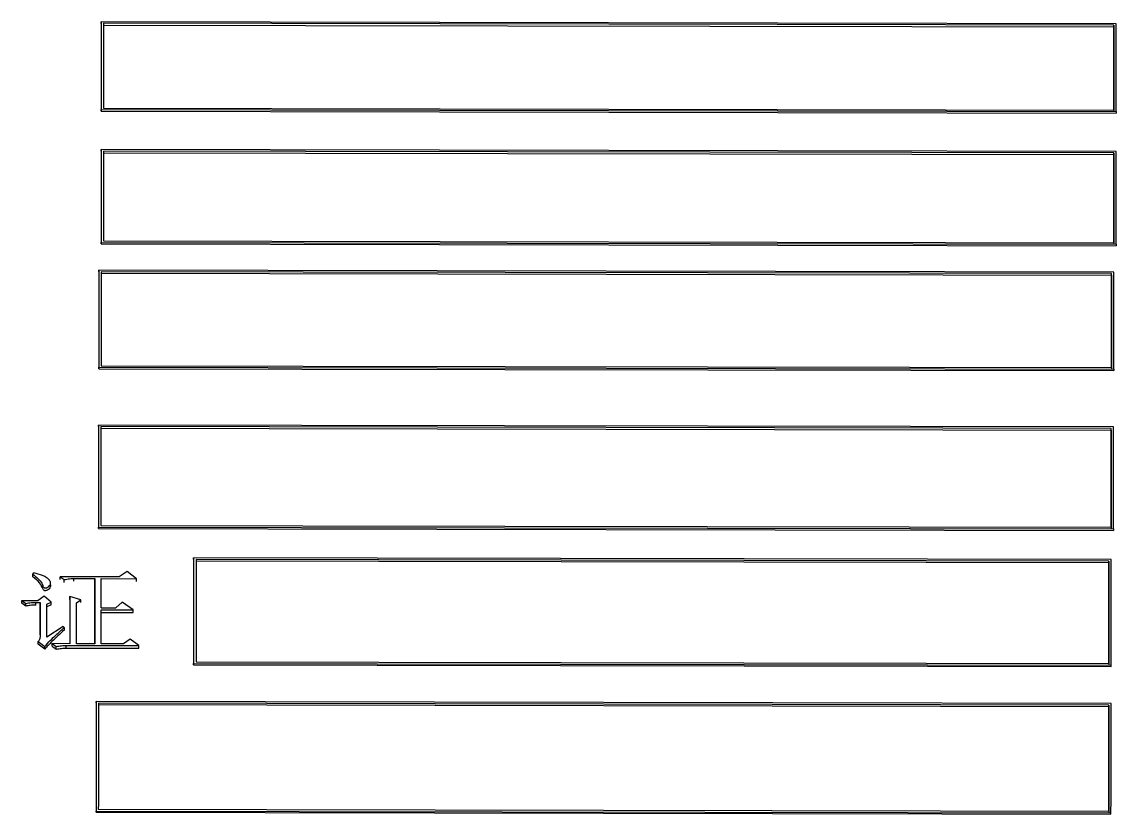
# Model space of a CAD drawing. Header units: millimetres. Extents: x 2301 to 4250, y 838 to 2217.
# Drawn here: x 2717.67 to 2741.54, y 1980.67 to 1997.94 of the extents above; entities that cross this region are included whole.
import ezdxf

# ---------------------------------------------------------------- set-up
doc = ezdxf.new("R2010")
doc.units = ezdxf.units.MM

msp = doc.modelspace()

# ---------------------------------------------------------------- linework, layer by layer
at = {"color": 7, "linetype": 'Continuous', "lineweight": 25}
for p, q in [((2741.536, 1997.904), (2719.403, 1997.945)), ((2719.402, 1997.907), (2719.403, 1995.996)), ((2719.452, 1997.877), (2741.485, 1997.837)), ((2741.486, 1997.874), (2719.453, 1997.915)), ((2741.486, 1997.874), (2741.485, 1997.837)), ((2719.403, 1995.996), (2719.403, 1996.033)), ((2719.403, 1996.033), (2741.536, 1995.992)), ((2719.453, 1996.063), (2741.486, 1996.023)), ((2719.403, 1995.996), (2741.535, 1995.955)), ((2741.536, 1995.992), (2741.535, 1995.955)), ((2719.402, 1995.125), (2719.402, 1993.104)), ((2741.536, 1995.12), (2719.403, 1995.161)), ((2719.452, 1995.093), (2741.485, 1995.053)), ((2741.486, 1995.089), (2719.453, 1995.129)), ((2741.486, 1995.089), (2741.485, 1995.053)), ((2719.452, 1993.171), (2741.485, 1993.13)), ((2719.402, 1993.138), (2741.535, 1993.098)), ((2719.402, 1993.104), (2719.402, 1993.138)), ((2719.402, 1993.104), (2741.535, 1993.063)), ((2741.535, 1993.098), (2741.535, 1993.063)), ((2719.352, 1992.498), (2719.351, 1990.383)), ((2741.485, 1992.491), (2719.352, 1992.532)), ((2741.435, 1992.458), (2719.402, 1992.498)), ((2719.402, 1992.464), (2741.435, 1992.424)), ((2741.435, 1992.424), (2741.435, 1992.458)), ((2719.351, 1990.383), (2719.352, 1990.415)), ((2719.351, 1990.383), (2741.484, 1990.342)), ((2719.352, 1990.415), (2741.484, 1990.375)), ((2719.402, 1990.449), (2741.434, 1990.409)), ((2741.484, 1990.375), (2741.484, 1990.342)), ((2719.346, 1989.123), (2719.345, 1986.9)), ((2741.479, 1989.114), (2719.346, 1989.155)), ((2741.429, 1989.079), (2719.396, 1989.12)), ((2719.396, 1989.088), (2741.429, 1989.047)), ((2741.429, 1989.047), (2741.429, 1989.079)), ((2719.395, 1986.966), (2741.428, 1986.926)), ((2719.345, 1986.93), (2741.478, 1986.89)), ((2719.345, 1986.9), (2719.345, 1986.93)), ((2719.345, 1986.9), (2741.478, 1986.859)), ((2741.478, 1986.89), (2741.478, 1986.859)), ((2721.418, 1986.232), (2721.418, 1986.262)), ((2741.428, 1986.225), (2721.418, 1986.262)), ((2721.418, 1986.232), (2721.416, 1983.926)), ((2741.378, 1986.189), (2721.474, 1986.226)), ((2721.474, 1986.196), (2741.378, 1986.159)), ((2741.378, 1986.189), (2741.378, 1986.159)), ((2717.912, 1985.845), (2717.912, 1985.904)), ((2718.507, 1985.848), (2718.594, 1985.785)), ((2719.795, 1985.846), (2718.507, 1985.848)), ((2718.507, 1985.789), (2718.507, 1985.848)), ((2718.594, 1985.726), (2718.594, 1985.785)), ((2718.81, 1985.808), (2719.265, 1985.808)), ((2718.81, 1985.749), (2718.81, 1985.808)), ((2719.265, 1985.808), (2719.264, 1984.387)), ((2719.405, 1985.807), (2720.173, 1985.806)), ((2719.405, 1985.168), (2719.405, 1985.807)), ((2719.968, 1985.963), (2719.795, 1985.846)), ((2720.173, 1985.806), (2719.968, 1985.963)), ((2718.297, 1985.721), (2718.297, 1985.73)), ((2718.297, 1985.67), (2718.297, 1985.699)), ((2719.263, 1984.387), (2719.264, 1985.748)), ((2717.674, 1985.329), (2717.761, 1985.266)), ((2717.674, 1985.329), (2718.031, 1985.328)), ((2717.674, 1985.27), (2717.674, 1985.329)), ((2718.161, 1985.423), (2718.031, 1985.328)), ((2718.312, 1985.296), (2718.161, 1985.423)), ((2718.215, 1985.249), (2718.312, 1985.296)), ((2718.723, 1985.414), (2718.723, 1984.388)), ((2718.961, 1985.343), (2718.723, 1985.414)), ((2718.723, 1985.355), (2718.723, 1984.388)), ((2718.864, 1985.279), (2718.961, 1985.343)), ((2717.76, 1985.207), (2717.674, 1985.27)), ((2717.977, 1985.289), (2718.074, 1985.289)), ((2717.977, 1985.23), (2717.977, 1985.289)), ((2718.074, 1985.289), (2718.074, 1984.581)), ((2718.074, 1984.578), (2718.074, 1985.23)), ((2718.215, 1984.533), (2718.215, 1985.249)), ((2718.312, 1985.237), (2718.215, 1985.19)), ((2718.863, 1984.388), (2718.864, 1985.279)), ((2719.404, 1984.387), (2719.405, 1985.128)), ((2719.405, 1985.168), (2719.719, 1985.167)), ((2719.405, 1985.128), (2720.097, 1985.127)), ((2719.405, 1985.069), (2720.097, 1985.068)), ((2719.859, 1985.293), (2719.719, 1985.167)), ((2720.097, 1985.127), (2719.859, 1985.293)), ((2718.572, 1984.764), (2718.215, 1984.533)), ((2718.593, 1984.74), (2718.572, 1984.764)), ((2718.593, 1984.74), (2718.593, 1984.682)), ((2718.171, 1984.268), (2718.03, 1984.38)), ((2718.031, 1984.438), (2718.171, 1984.325)), ((2718.333, 1984.389), (2718.42, 1984.325)), ((2718.723, 1984.388), (2718.333, 1984.389)), ((2718.333, 1984.332), (2718.333, 1984.389)), ((2718.636, 1984.349), (2720.226, 1984.346)), ((2718.636, 1984.291), (2718.636, 1984.349)), ((2719.264, 1984.387), (2718.863, 1984.388)), ((2719.891, 1984.386), (2719.404, 1984.387)), ((2720.032, 1984.49), (2719.891, 1984.386)), ((2720.226, 1984.346), (2720.032, 1984.49)), ((2718.171, 1984.268), (2718.171, 1984.325)), ((2718.42, 1984.267), (2718.42, 1984.325)), ((2718.636, 1984.291), (2720.226, 1984.288)), ((2721.416, 1983.927), (2721.416, 1983.955)), ((2721.416, 1983.955), (2741.426, 1983.918)), ((2721.416, 1983.926), (2741.426, 1983.89)), ((2721.472, 1983.992), (2741.376, 1983.956)), ((2719.293, 1983.1), (2719.291, 1980.713)), ((2719.293, 1983.1), (2719.293, 1983.128)), ((2741.426, 1983.088), (2719.293, 1983.128)), ((2741.376, 1983.05), (2719.343, 1983.091)), ((2719.343, 1983.063), (2741.376, 1983.022)), ((2741.376, 1983.05), (2741.376, 1983.022)), ((2719.341, 1980.779), (2741.374, 1980.738)), ((2719.291, 1980.714), (2719.291, 1980.74)), ((2719.291, 1980.74), (2741.424, 1980.7)), ((2719.291, 1980.713), (2741.424, 1980.673))]:
    msp.add_line(p, q, dxfattribs=at)
at = {"color": 7, "linetype": 'Continuous', "lineweight": 25, "flags": 128}
for points in [[(2719.402, 1997.907), (2719.403, 1997.928), (2719.403, 1997.945)], [(2719.402, 1995.125), (2719.403, 1995.145), (2719.403, 1995.161)], [(2719.352, 1992.498), (2719.352, 1992.517), (2719.352, 1992.532)], [(2719.346, 1989.123), (2719.346, 1989.141), (2719.346, 1989.155)], [(2719.264, 1985.748), (2719.264, 1985.781), (2719.265, 1985.808)], [(2720.173, 1985.746), (2720.173, 1985.78), (2720.173, 1985.806)], [(2718.312, 1985.237), (2718.312, 1985.27), (2718.312, 1985.296)], [(2718.723, 1985.355), (2718.723, 1985.388), (2718.723, 1985.414)], [(2718.961, 1985.284), (2718.961, 1985.317), (2718.961, 1985.343)], [(2717.76, 1985.207), (2717.761, 1985.236), (2717.761, 1985.266)], [(2718.074, 1985.23), (2718.074, 1985.263), (2718.074, 1985.289)], [(2720.097, 1985.068), (2720.097, 1985.101), (2720.097, 1985.127)], [(2718.03, 1984.38), (2718.03, 1984.395), (2718.03, 1984.409), (2718.031, 1984.438)], [(2720.226, 1984.288), (2720.226, 1984.32), (2720.226, 1984.346)], [(2741.426, 1983.89), (2741.426, 1983.906), (2741.426, 1983.918)], [(2741.424, 1980.673), (2741.424, 1980.688), (2741.424, 1980.7)]]:
    msp.add_lwpolyline(points, dxfattribs=at)
at = {"color": 7, "linetype": 'Continuous', "lineweight": 25}
for points, knots in [([(2719.403, 1997.945), (2719.403, 1997.757), (2719.403, 1997.381), (2719.403, 1996.745), (2719.403, 1996.291), (2719.403, 1996.033)], [0, 0, 0, 0, 0.300081, 0.600162, 1, 1, 1, 1]), ([(2719.453, 1997.915), (2719.453, 1997.727), (2719.453, 1997.351), (2719.453, 1996.734), (2719.453, 1996.302), (2719.453, 1996.063)], [0, 0, 0, 0, 0.309921, 0.619841, 1, 1, 1, 1]), ([(2741.485, 1997.837), (2741.485, 1997.496), (2741.485, 1996.888), (2741.485, 1996.262), (2741.485, 1995.986)], [0, 0, 0, 0, 0.5599989, 1, 1, 1, 1]), ([(2741.486, 1996.023), (2741.486, 1996.217), (2741.486, 1996.606), (2741.486, 1997.224), (2741.486, 1997.643), (2741.486, 1997.874)], [0, 0, 0, 0, 0.309921, 0.619843, 1, 1, 1, 1]), ([(2741.536, 1995.992), (2741.536, 1996.186), (2741.536, 1996.575), (2741.536, 1997.214), (2741.536, 1997.653), (2741.536, 1997.904)], [0, 0, 0, 0, 0.300082, 0.600163, 1, 1, 1, 1]), ([(2719.403, 1995.161), (2719.403, 1994.962), (2719.403, 1994.563), (2719.402, 1993.89), (2719.402, 1993.412), (2719.402, 1993.138)], [0, 0, 0, 0, 0.300081, 0.600162, 1, 1, 1, 1]), ([(2719.453, 1995.129), (2719.453, 1994.93), (2719.453, 1994.531), (2719.452, 1993.879), (2719.452, 1993.422), (2719.452, 1993.171)], [0, 0, 0, 0, 0.309921, 0.619841, 1, 1, 1, 1]), ([(2741.485, 1993.13), (2741.485, 1993.336), (2741.485, 1993.746), (2741.485, 1994.4), (2741.486, 1994.844), (2741.486, 1995.089)], [0, 0, 0, 0, 0.309921, 0.619843, 1, 1, 1, 1]), ([(2741.535, 1993.098), (2741.535, 1993.303), (2741.535, 1993.714), (2741.535, 1994.389), (2741.536, 1994.854), (2741.536, 1995.12)], [0, 0, 0, 0, 0.300082, 0.600163, 1, 1, 1, 1]), ([(2741.485, 1995.053), (2741.485, 1994.692), (2741.485, 1994.048), (2741.485, 1993.387), (2741.485, 1993.096)], [0, 0, 0, 0, 0.5599989, 1, 1, 1, 1]), ([(2719.352, 1992.532), (2719.352, 1992.323), (2719.352, 1991.905), (2719.352, 1991.201), (2719.352, 1990.701), (2719.352, 1990.415)], [0, 0, 0, 0, 0.300081, 0.600162, 1, 1, 1, 1]), ([(2719.402, 1992.498), (2719.402, 1992.29), (2719.402, 1991.872), (2719.402, 1991.189), (2719.402, 1990.712), (2719.402, 1990.449)], [0, 0, 0, 0, 0.309921, 0.619841, 1, 1, 1, 1]), ([(2741.434, 1990.409), (2741.435, 1990.623), (2741.435, 1991.052), (2741.435, 1991.736), (2741.435, 1992.201), (2741.435, 1992.458)], [0, 0, 0, 0, 0.309921, 0.619843, 1, 1, 1, 1]), ([(2741.484, 1990.375), (2741.485, 1990.589), (2741.485, 1991.018), (2741.485, 1991.725), (2741.485, 1992.212), (2741.485, 1992.491)], [0, 0, 0, 0, 0.300082, 0.600163, 1, 1, 1, 1]), ([(2741.435, 1992.424), (2741.435, 1992.046), (2741.435, 1991.371), (2741.434, 1990.68), (2741.434, 1990.376)], [0, 0, 0, 0, 0.559999, 1, 1, 1, 1]), ([(2719.346, 1989.155), (2719.346, 1988.935), (2719.346, 1988.495), (2719.346, 1987.755), (2719.345, 1987.23), (2719.345, 1986.93)], [0, 0, 0, 0, 0.300081, 0.600162, 1, 1, 1, 1]), ([(2719.396, 1989.12), (2719.396, 1988.9), (2719.396, 1988.46), (2719.396, 1987.743), (2719.395, 1987.242), (2719.395, 1986.966)], [0, 0, 0, 0, 0.309921, 0.619841, 1, 1, 1, 1]), ([(2741.478, 1986.89), (2741.478, 1987.115), (2741.479, 1987.565), (2741.479, 1988.308), (2741.479, 1988.821), (2741.479, 1989.114)], [0, 0, 0, 0, 0.300082, 0.600163, 1, 1, 1, 1]), ([(2741.428, 1986.926), (2741.428, 1987.151), (2741.429, 1987.601), (2741.429, 1988.319), (2741.429, 1988.809), (2741.429, 1989.079)], [0, 0, 0, 0, 0.309921, 0.619843, 1, 1, 1, 1]), ([(2741.429, 1989.047), (2741.429, 1988.65), (2741.429, 1987.94), (2741.428, 1987.214), (2741.428, 1986.895)], [0, 0, 0, 0, 0.559999, 1, 1, 1, 1]), ([(2721.418, 1986.262), (2721.418, 1986.034), (2721.417, 1985.577), (2721.417, 1984.809), (2721.416, 1984.266), (2721.416, 1983.955)], [0, 0, 0, 0, 0.300081, 0.600162, 1, 1, 1, 1]), ([(2721.474, 1986.226), (2721.474, 1985.998), (2721.473, 1985.541), (2721.473, 1984.797), (2721.473, 1984.278), (2721.472, 1983.992)], [0, 0, 0, 0, 0.3099205, 0.6198411, 1, 1, 1, 1]), ([(2741.376, 1983.956), (2741.377, 1984.189), (2741.377, 1984.655), (2741.377, 1985.4), (2741.378, 1985.909), (2741.378, 1986.189)], [0, 0, 0, 0, 0.309921, 0.619842, 1, 1, 1, 1]), ([(2741.378, 1986.159), (2741.377, 1985.746), (2741.377, 1985.009), (2741.377, 1984.258), (2741.376, 1983.927)], [0, 0, 0, 0, 0.5599989, 1, 1, 1, 1]), ([(2741.426, 1983.918), (2741.427, 1984.152), (2741.427, 1984.618), (2741.427, 1985.388), (2741.428, 1985.921), (2741.428, 1986.225)], [0, 0, 0, 0, 0.300082, 0.600163, 1, 1, 1, 1]), ([(2717.912, 1985.904), (2717.952, 1985.872), (2718.025, 1985.812), (2718.105, 1985.728), (2718.124, 1985.664), (2718.139, 1985.632), (2718.153, 1985.615), (2718.168, 1985.606), (2718.184, 1985.602), (2718.205, 1985.604), (2718.233, 1985.615), (2718.266, 1985.637), (2718.289, 1985.669), (2718.301, 1985.703), (2718.297, 1985.74), (2718.269, 1985.783), (2718.188, 1985.852), (2718.064, 1985.898), (2717.967, 1985.926), (2717.934, 1985.936)], [0, 0, 0, 0, 0.1494431, 0.2740419, 0.3330763, 0.3627542, 0.3851876, 0.3980214, 0.4109849, 0.4260201, 0.4523902, 0.493257, 0.5334961, 0.5728596, 0.6051704, 0.6516819, 0.7292837, 0.9086861, 1, 1, 1, 1]), ([(2717.912, 1985.904), (2717.914, 1985.907), (2717.919, 1985.914), (2717.926, 1985.924), (2717.931, 1985.932), (2717.934, 1985.936)], [0, 0, 0, 0, 0.250151, 0.625182, 1, 1, 1, 1]), ([(2718.296, 1985.67), (2718.298, 1985.66), (2718.301, 1985.638), (2718.284, 1985.602), (2718.256, 1985.569), (2718.222, 1985.55), (2718.195, 1985.544), (2718.177, 1985.543), (2718.161, 1985.55), (2718.143, 1985.565), (2718.113, 1985.623), (2718.062, 1985.732), (2717.966, 1985.804), (2717.912, 1985.845)], [0, 0, 0, 0, 0.051982, 0.123338, 0.198417, 0.271009, 0.296918, 0.323098, 0.346096, 0.375678, 0.431852, 0.683343, 1, 1, 1, 1]), ([(2718.594, 1985.785), (2718.634, 1985.793), (2718.705, 1985.807), (2718.778, 1985.808), (2718.81, 1985.808)], [0, 0, 0, 0, 0.558835, 1, 1, 1, 1]), ([(2717.977, 1985.23), (2717.936, 1985.229), (2717.862, 1985.228), (2717.792, 1985.213), (2717.76, 1985.207)], [0, 0, 0, 0, 0.561089, 1, 1, 1, 1]), ([(2717.761, 1985.266), (2717.8, 1985.273), (2717.872, 1985.287), (2717.945, 1985.289), (2717.977, 1985.289)], [0, 0, 0, 0, 0.5588393, 1, 1, 1, 1]), ([(2718.074, 1984.581), (2718.073, 1984.565), (2718.072, 1984.537), (2718.064, 1984.498), (2718.052, 1984.466), (2718.038, 1984.447), (2718.031, 1984.438)], [0, 0, 0, 0, 0.3374888, 0.5565362, 0.7768672, 1, 1, 1, 1]), ([(2718.171, 1984.325), (2718.21, 1984.37), (2718.288, 1984.46), (2718.438, 1984.592), (2718.537, 1984.687), (2718.593, 1984.74)], [0, 0, 0, 0, 0.30479, 0.609527, 1, 1, 1, 1]), ([(2718.593, 1984.682), (2718.549, 1984.641), (2718.46, 1984.559), (2718.313, 1984.425), (2718.222, 1984.324), (2718.171, 1984.268)], [0, 0, 0, 0, 0.3048801, 0.6097662, 1, 1, 1, 1]), ([(2718.42, 1984.325), (2718.46, 1984.333), (2718.531, 1984.347), (2718.604, 1984.348), (2718.636, 1984.349)], [0, 0, 0, 0, 0.558835, 1, 1, 1, 1]), ([(2718.333, 1984.332), (2718.346, 1984.322), (2718.366, 1984.307), (2718.395, 1984.286), (2718.411, 1984.274), (2718.42, 1984.267)], [0, 0, 0, 0, 0.428611, 0.714305, 1, 1, 1, 1]), ([(2718.42, 1984.267), (2718.459, 1984.275), (2718.531, 1984.289), (2718.604, 1984.291), (2718.636, 1984.291)], [0, 0, 0, 0, 0.5588231, 1, 1, 1, 1]), ([(2719.293, 1983.128), (2719.293, 1982.892), (2719.292, 1982.419), (2719.292, 1981.624), (2719.291, 1981.062), (2719.291, 1980.74)], [0, 0, 0, 0, 0.300081, 0.600162, 1, 1, 1, 1]), ([(2719.343, 1983.091), (2719.343, 1982.854), (2719.342, 1982.381), (2719.342, 1981.611), (2719.341, 1981.074), (2719.341, 1980.779)], [0, 0, 0, 0, 0.3099206, 0.6198411, 1, 1, 1, 1]), ([(2741.374, 1980.738), (2741.374, 1980.979), (2741.375, 1981.461), (2741.375, 1982.233), (2741.376, 1982.76), (2741.376, 1983.05)], [0, 0, 0, 0, 0.3099213, 0.6198426, 1, 1, 1, 1]), ([(2741.376, 1983.022), (2741.375, 1982.594), (2741.375, 1981.831), (2741.374, 1981.054), (2741.374, 1980.712)], [0, 0, 0, 0, 0.559999, 1, 1, 1, 1]), ([(2741.424, 1980.7), (2741.424, 1980.941), (2741.425, 1981.423), (2741.425, 1982.22), (2741.426, 1982.772), (2741.426, 1983.088)], [0, 0, 0, 0, 0.300082, 0.600163, 1, 1, 1, 1])]:
    msp.add_open_spline(points, degree=3, knots=knots, dxfattribs=at)

doc.saveas('drawing.dxf')
